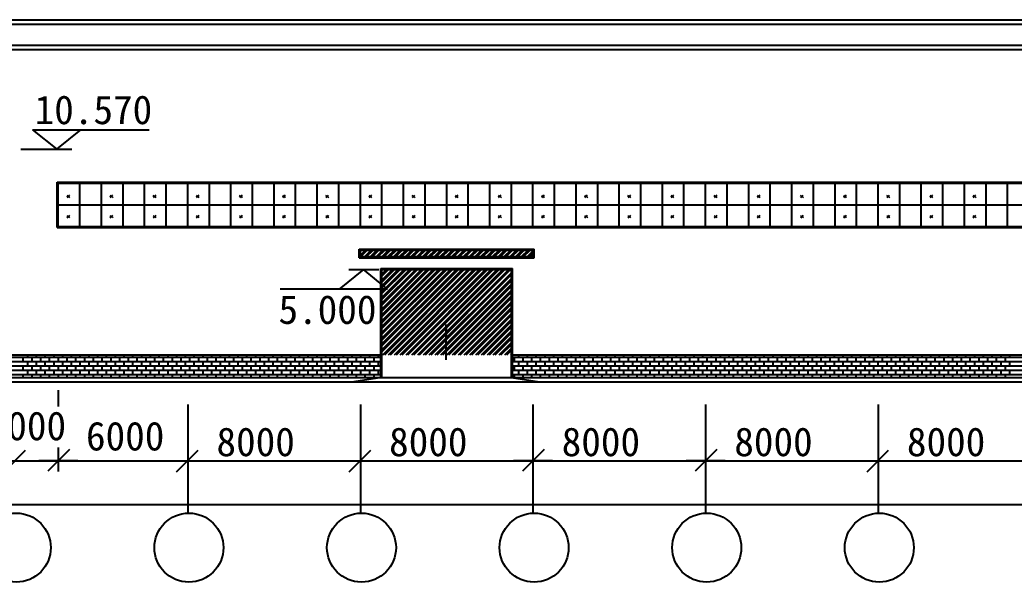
# Model space of a CAD drawing. Header units: metres. Extents: x -5946 to 118859, y -33883 to 106048.
# Drawn here: x 29425 to 75506, y 76381 to 102456 of the extents above; entities that cross this region are included whole.
import ezdxf

# ---------------------------------------------------------------- set-up
doc = ezdxf.new("R2010")
doc.units = ezdxf.units.M
for name, color, linetype in [('JC', 7, 'Continuous'), ('Z', 7, 'Continuous'), ('ZQ', 7, 'Continuous')]:
    doc.layers.add(name, color=color, linetype=linetype)

# ---------------------------------------------------------------- blocks, each defined once
blk = doc.blocks.new('_DIMX')
blk.add_line((-64.76, 0), (64.76, 0))
at = {"color": 6}
blk.add_lwpolyline([(-36.86, -36.86), (34.63, 34.63)], dxfattribs=at)

msp = doc.modelspace()

# ---------------------------------------------------------------- hatches: boundary and pattern name
at = {"layer": 'JC'}
h = msp.add_hatch(dxfattribs=at)
h.set_pattern_fill('ANSI32', scale=20)
h.paths.add_polyline_path([(53205.85, 91476.14), (53205.85, 91776.14), (45205.85, 91776.14), (45205.85, 91476.14)])
h = msp.add_hatch(dxfattribs=at)
h.set_pattern_fill('ANSI32', scale=20)
h.paths.add_polyline_path([(52205.85, 90876.14), (46205.85, 90876.14), (46205.85, 86926.14), (52205.85, 86926.14)])

# ---------------------------------------------------------------- linework, layer by layer
for p, q in [((30013.35, 97362.25), (35412.3, 97362.25)), ((30013.35, 97362.25), (31133.76, 96454.27)), ((31133.76, 96454.27), (32256.58, 97362.25)), ((45345.17, 90872.8), (44222.34, 89964.82)), ((46465.58, 89964.82), (45345.17, 90872.8)), ((46465.58, 89964.82), (41486.63, 89964.82)), ((31205.85, 85276.14), (31205.85, 84524.72)), ((37205.85, 84614.59), (37205.85, 81511.68)), ((37205.85, 84614.59), (37205.85, 81511.68)), ((45205.85, 84614.59), (45205.85, 81511.68)), ((45205.85, 84614.59), (45205.85, 81511.68)), ((53205.85, 84614.59), (53205.85, 81511.68)), ((53205.85, 84614.59), (53205.85, 81511.68)), ((61205.85, 84614.59), (61205.85, 81511.68)), ((61205.85, 84614.59), (61205.85, 81511.68)), ((69205.85, 84614.59), (69205.85, 81511.68)), ((69205.85, 84614.59), (69205.85, 81511.68)), ((31205.85, 82623.43), (31205.85, 81511.68)), ((31205.85, 82583.71), (31205.85, 81511.68)), ((29205.85, 82011.68), (31205.85, 82011.68)), ((31207.25, 82011.68), (31208.65, 82011.68)), ((31207.25, 82011.68), (37204.45, 82011.68)), ((37205.85, 81611.68), (37205.85, 79583.83)), ((37207.25, 82011.68), (45204.45, 82011.68)), ((45205.85, 81611.68), (45205.85, 79583.83)), ((45207.25, 82011.68), (53204.45, 82011.68)), ((53205.85, 81611.68), (53205.85, 79583.83)), ((53207.25, 82011.68), (61204.45, 82011.68)), ((61205.85, 81611.68), (61205.85, 79583.83)), ((61207.25, 82011.68), (69204.45, 82011.68)), ((69205.85, 81611.68), (69205.85, 79583.83)), ((69207.25, 82011.68), (77204.45, 82011.68)), ((5207.25, 79983.83), (117190, 79983.83))]:
    msp.add_line(p, q)
for centre in [(29258.68, 77980.61), (37258.68, 77980.61), (45258.68, 77980.61), (53258.68, 77980.61), (61258.68, 77980.61), (69258.68, 77980.61)]:
    msp.add_circle(centre, 1600)
for p, q in [((13085.85, 102456.14), (117188.34, 102456.14)), ((13085.85, 102256.14), (117191.3, 102256.14)), ((4895.85, 101076.14), (117186.15, 101076.14)), ((13085.85, 101276.14), (117190.45, 101276.14)), ((31205.85, 92876.14), (31205.85, 94876.14)), ((32205.85, 92876.14), (32205.85, 94876.14)), ((33205.85, 92876.14), (33205.85, 94876.14)), ((34205.85, 92876.14), (34205.85, 94876.14)), ((35205.85, 92876.14), (35205.85, 94876.14)), ((36205.85, 92876.14), (36205.85, 94876.14)), ((37205.85, 92876.14), (37205.85, 94876.14)), ((38205.85, 92876.14), (38205.85, 94876.14)), ((39205.85, 92876.14), (39205.85, 94876.14)), ((40205.85, 92876.14), (40205.85, 94876.14)), ((41205.85, 92876.14), (41205.85, 94876.14)), ((42205.85, 92876.14), (42205.85, 94876.14)), ((43205.85, 92876.14), (43205.85, 94876.14)), ((44205.85, 92876.14), (44205.85, 94876.14)), ((45205.85, 92876.14), (45205.85, 94876.14)), ((46205.85, 92876.14), (46205.85, 94876.14)), ((47205.85, 92876.14), (47205.85, 94876.14)), ((48205.85, 92876.14), (48205.85, 94876.14)), ((49205.85, 92876.14), (49205.85, 94876.14)), ((50205.85, 92876.14), (50205.85, 94876.14)), ((51205.85, 92876.14), (51205.85, 94876.14)), ((52205.85, 92876.14), (52205.85, 94876.14)), ((53205.85, 92876.14), (53205.85, 94876.14)), ((54205.85, 92876.14), (54205.85, 94876.14)), ((55205.85, 92876.14), (55205.85, 94876.14)), ((56205.85, 92876.14), (56205.85, 94876.14)), ((57205.85, 92876.14), (57205.85, 94876.14)), ((58205.85, 92876.14), (58205.85, 94876.14)), ((59205.85, 92876.14), (59205.85, 94876.14)), ((60205.85, 92876.14), (60205.85, 94876.14)), ((61205.85, 92876.14), (61205.85, 94876.14)), ((62205.85, 92876.14), (62205.85, 94876.14)), ((63205.85, 92876.14), (63205.85, 94876.14)), ((64205.85, 92876.14), (64205.85, 94876.14)), ((65205.85, 92876.14), (65205.85, 94876.14)), ((66205.85, 92876.14), (66205.85, 94876.14)), ((67205.85, 92876.14), (67205.85, 94876.14)), ((68205.85, 92876.14), (68205.85, 94876.14)), ((69205.85, 92876.14), (69205.85, 94876.14)), ((70205.85, 92876.14), (70205.85, 94876.14)), ((71205.85, 92876.14), (71205.85, 94876.14)), ((72205.85, 92876.14), (72205.85, 94876.14)), ((73205.85, 92876.14), (73205.85, 94876.14)), ((74205.85, 92876.14), (74205.85, 94876.14)), ((75205.85, 92876.14), (75205.85, 94876.14)), ((31615.85, 94211.14), (31735.85, 94331.14)), ((31615.85, 94271.14), (31655.85, 94321.14)), ((31695.85, 94221.14), (31735.85, 94271.14)), ((33615.85, 94211.14), (33735.85, 94331.14)), ((33615.85, 94271.14), (33655.85, 94321.14)), ((33695.85, 94221.14), (33735.85, 94271.14)), ((35615.85, 94211.14), (35735.85, 94331.14)), ((35615.85, 94271.14), (35655.85, 94321.14)), ((35695.85, 94221.14), (35735.85, 94271.14)), ((37615.85, 94211.14), (37735.85, 94331.14)), ((37615.85, 94271.14), (37655.85, 94321.14)), ((37695.85, 94221.14), (37735.85, 94271.14)), ((39615.85, 94211.14), (39735.85, 94331.14)), ((39615.85, 94271.14), (39655.85, 94321.14)), ((39695.85, 94221.14), (39735.85, 94271.14)), ((41615.85, 94211.14), (41735.85, 94331.14)), ((41615.85, 94271.14), (41655.85, 94321.14)), ((41695.85, 94221.14), (41735.85, 94271.14)), ((43615.85, 94211.14), (43735.85, 94331.14)), ((43615.85, 94271.14), (43655.85, 94321.14)), ((43695.85, 94221.14), (43735.85, 94271.14)), ((45615.85, 94211.14), (45735.85, 94331.14)), ((45615.85, 94271.14), (45655.85, 94321.14)), ((45695.85, 94221.14), (45735.85, 94271.14)), ((47615.85, 94211.14), (47735.85, 94331.14)), ((47615.85, 94271.14), (47655.85, 94321.14)), ((47695.85, 94221.14), (47735.85, 94271.14)), ((49615.85, 94211.14), (49735.85, 94331.14)), ((49615.85, 94271.14), (49655.85, 94321.14)), ((49695.85, 94221.14), (49735.85, 94271.14)), ((51615.85, 94211.14), (51735.85, 94331.14)), ((51615.85, 94271.14), (51655.85, 94321.14)), ((51695.85, 94221.14), (51735.85, 94271.14)), ((53615.85, 94211.14), (53735.85, 94331.14)), ((53615.85, 94271.14), (53655.85, 94321.14)), ((53695.85, 94221.14), (53735.85, 94271.14)), ((55615.85, 94211.14), (55735.85, 94331.14)), ((55615.85, 94271.14), (55655.85, 94321.14)), ((55695.85, 94221.14), (55735.85, 94271.14)), ((57615.85, 94211.14), (57735.85, 94331.14)), ((57615.85, 94271.14), (57655.85, 94321.14)), ((57695.85, 94221.14), (57735.85, 94271.14)), ((59615.85, 94211.14), (59735.85, 94331.14)), ((59615.85, 94271.14), (59655.85, 94321.14)), ((59695.85, 94221.14), (59735.85, 94271.14)), ((61615.85, 94211.14), (61735.85, 94331.14)), ((61615.85, 94271.14), (61655.85, 94321.14)), ((61695.85, 94221.14), (61735.85, 94271.14)), ((63615.85, 94211.14), (63735.85, 94331.14)), ((63615.85, 94271.14), (63655.85, 94321.14)), ((63695.85, 94221.14), (63735.85, 94271.14)), ((65615.85, 94211.14), (65735.85, 94331.14)), ((65615.85, 94271.14), (65655.85, 94321.14)), ((65695.85, 94221.14), (65735.85, 94271.14)), ((67615.85, 94211.14), (67735.85, 94331.14)), ((67615.85, 94271.14), (67655.85, 94321.14)), ((67695.85, 94221.14), (67735.85, 94271.14)), ((69615.85, 94211.14), (69735.85, 94331.14)), ((69615.85, 94271.14), (69655.85, 94321.14)), ((69695.85, 94221.14), (69735.85, 94271.14)), ((71615.85, 94211.14), (71735.85, 94331.14)), ((71615.85, 94271.14), (71655.85, 94321.14)), ((71695.85, 94221.14), (71735.85, 94271.14)), ((73615.85, 94211.14), (73735.85, 94331.14)), ((73615.85, 94271.14), (73655.85, 94321.14)), ((73695.85, 94221.14), (73735.85, 94271.14)), ((31615.85, 93281.14), (31735.85, 93401.14)), ((31615.85, 93341.14), (31655.85, 93391.14)), ((31695.85, 93291.14), (31735.85, 93341.14)), ((33615.85, 93281.14), (33735.85, 93401.14)), ((33615.85, 93341.14), (33655.85, 93391.14)), ((33695.85, 93291.14), (33735.85, 93341.14)), ((35615.85, 93281.14), (35735.85, 93401.14)), ((35615.85, 93341.14), (35655.85, 93391.14)), ((35695.85, 93291.14), (35735.85, 93341.14)), ((37615.85, 93281.14), (37735.85, 93401.14)), ((37615.85, 93341.14), (37655.85, 93391.14)), ((37695.85, 93291.14), (37735.85, 93341.14)), ((39615.85, 93281.14), (39735.85, 93401.14)), ((39615.85, 93341.14), (39655.85, 93391.14)), ((39695.85, 93291.14), (39735.85, 93341.14)), ((41615.85, 93281.14), (41735.85, 93401.14)), ((41615.85, 93341.14), (41655.85, 93391.14)), ((41695.85, 93291.14), (41735.85, 93341.14)), ((43615.85, 93281.14), (43735.85, 93401.14)), ((43615.85, 93341.14), (43655.85, 93391.14)), ((43695.85, 93291.14), (43735.85, 93341.14)), ((45615.85, 93281.14), (45735.85, 93401.14)), ((45615.85, 93341.14), (45655.85, 93391.14)), ((45695.85, 93291.14), (45735.85, 93341.14)), ((47615.85, 93281.14), (47735.85, 93401.14)), ((47615.85, 93341.14), (47655.85, 93391.14)), ((47695.85, 93291.14), (47735.85, 93341.14)), ((49615.85, 93281.14), (49735.85, 93401.14)), ((49615.85, 93341.14), (49655.85, 93391.14)), ((49695.85, 93291.14), (49735.85, 93341.14)), ((51615.85, 93281.14), (51735.85, 93401.14)), ((51615.85, 93341.14), (51655.85, 93391.14)), ((51695.85, 93291.14), (51735.85, 93341.14)), ((53615.85, 93281.14), (53735.85, 93401.14)), ((53615.85, 93341.14), (53655.85, 93391.14)), ((53695.85, 93291.14), (53735.85, 93341.14)), ((55615.85, 93281.14), (55735.85, 93401.14)), ((55615.85, 93341.14), (55655.85, 93391.14)), ((55695.85, 93291.14), (55735.85, 93341.14)), ((57615.85, 93281.14), (57735.85, 93401.14)), ((57615.85, 93341.14), (57655.85, 93391.14)), ((57695.85, 93291.14), (57735.85, 93341.14)), ((59615.85, 93281.14), (59735.85, 93401.14)), ((59615.85, 93341.14), (59655.85, 93391.14)), ((59695.85, 93291.14), (59735.85, 93341.14)), ((61615.85, 93281.14), (61735.85, 93401.14)), ((61615.85, 93341.14), (61655.85, 93391.14)), ((61695.85, 93291.14), (61735.85, 93341.14)), ((63615.85, 93281.14), (63735.85, 93401.14)), ((63615.85, 93341.14), (63655.85, 93391.14)), ((63695.85, 93291.14), (63735.85, 93341.14)), ((65615.85, 93281.14), (65735.85, 93401.14)), ((65615.85, 93341.14), (65655.85, 93391.14)), ((65695.85, 93291.14), (65735.85, 93341.14)), ((67615.85, 93281.14), (67735.85, 93401.14)), ((67615.85, 93341.14), (67655.85, 93391.14)), ((67695.85, 93291.14), (67735.85, 93341.14)), ((69615.85, 93281.14), (69735.85, 93401.14)), ((69615.85, 93341.14), (69655.85, 93391.14)), ((69695.85, 93291.14), (69735.85, 93341.14)), ((71615.85, 93281.14), (71735.85, 93401.14)), ((71615.85, 93341.14), (71655.85, 93391.14)), ((71695.85, 93291.14), (71735.85, 93341.14)), ((73615.85, 93281.14), (73735.85, 93401.14)), ((73615.85, 93341.14), (73655.85, 93391.14)), ((73695.85, 93291.14), (73735.85, 93341.14)), ((45155.85, 91426.14), (45155.85, 91826.14)), ((45155.85, 91826.14), (53255.85, 91826.14)), ((45155.85, 91826.14), (45205.85, 91776.14)), ((45205.85, 91476.14), (45205.85, 91776.14)), ((45205.85, 91776.14), (53205.85, 91776.14)), ((53255.85, 91826.14), (53205.85, 91776.14)), ((53205.85, 91476.14), (53205.85, 91776.14)), ((53255.85, 91426.14), (53255.85, 91826.14)), ((45155.85, 91426.14), (45205.85, 91476.14)), ((45155.85, 91426.14), (53255.85, 91426.14)), ((45205.85, 91476.14), (53205.85, 91476.14)), ((53255.85, 91426.14), (53205.85, 91476.14)), ((46155.85, 85876.14), (46155.85, 90926.14)), ((46155.85, 90926.14), (52255.85, 90926.14)), ((46205.85, 90876.14), (46155.85, 90926.14)), ((46205.85, 85876.14), (46205.85, 90876.14)), ((46205.85, 90876.14), (52205.85, 90876.14)), ((52205.85, 90876.14), (52255.85, 90926.14)), ((52205.85, 85876.14), (52205.85, 90876.14)), ((52255.85, 85876.14), (52255.85, 90926.14)), ((49175.85, 86691.64), (49175.85, 88331.64)), ((46205.85, 85876.14), (44905.85, 85676.14)), ((46205.85, 85876.14), (52205.85, 85876.14)), ((52205.85, 85876.14), (53505.85, 85676.14))]:
    msp.add_line(p, q, dxfattribs=at)
msp.add_lwpolyline([(49175.85, 88331.64), (49175.85, 87761.64)], dxfattribs=at)
at = {"layer": 'Z'}
for p, q in [((31155.85, 94926.14), (31205.85, 94876.14)), ((31205.85, 92876.14), (31155.85, 92826.14)), ((5205.85, 86818.69), (46155.85, 86818.69)), ((29584.83, 86615.49), (29584.83, 86818.69)), ((29788.03, 86818.69), (29788.03, 86926.14)), ((29991.23, 86615.49), (29991.23, 86818.69)), ((30194.43, 86818.69), (30194.43, 86926.14)), ((30397.63, 86615.49), (30397.63, 86818.69)), ((30600.83, 86818.69), (30600.83, 86926.14)), ((30804.03, 86615.49), (30804.03, 86818.69)), ((31007.23, 86818.69), (31007.23, 86926.14)), ((31210.43, 86615.49), (31210.43, 86818.69)), ((31413.63, 86818.69), (31413.63, 86926.14)), ((31616.83, 86615.49), (31616.83, 86818.69)), ((31820.03, 86818.69), (31820.03, 86926.14)), ((32023.23, 86615.49), (32023.23, 86818.69)), ((32226.43, 86818.69), (32226.43, 86926.14)), ((32429.63, 86615.49), (32429.63, 86818.69)), ((32632.83, 86818.69), (32632.83, 86926.14)), ((32836.03, 86615.49), (32836.03, 86818.69)), ((33039.23, 86818.69), (33039.23, 86926.14)), ((33242.43, 86615.49), (33242.43, 86818.69)), ((33445.63, 86818.69), (33445.63, 86926.14)), ((33648.83, 86615.49), (33648.83, 86818.69)), ((33852.03, 86818.69), (33852.03, 86926.14)), ((34055.23, 86615.49), (34055.23, 86818.69)), ((34258.43, 86818.69), (34258.43, 86926.14)), ((34461.63, 86615.49), (34461.63, 86818.69)), ((34664.83, 86818.69), (34664.83, 86926.14)), ((34868.03, 86615.49), (34868.03, 86818.69)), ((35071.23, 86818.69), (35071.23, 86926.14)), ((35274.43, 86615.49), (35274.43, 86818.69)), ((35477.63, 86818.69), (35477.63, 86926.14)), ((35680.83, 86615.49), (35680.83, 86818.69)), ((35884.03, 86818.69), (35884.03, 86926.14)), ((36087.23, 86615.49), (36087.23, 86818.69)), ((36290.43, 86818.69), (36290.43, 86926.14)), ((36493.63, 86615.49), (36493.63, 86818.69)), ((36696.83, 86818.69), (36696.83, 86926.14)), ((36900.03, 86615.49), (36900.03, 86818.69)), ((37103.23, 86818.69), (37103.23, 86926.14)), ((37306.43, 86615.49), (37306.43, 86818.69)), ((37509.63, 86818.69), (37509.63, 86926.14)), ((37712.83, 86615.49), (37712.83, 86818.69)), ((37916.03, 86818.69), (37916.03, 86926.14)), ((38119.23, 86615.49), (38119.23, 86818.69)), ((38322.43, 86818.69), (38322.43, 86926.14)), ((38525.63, 86615.49), (38525.63, 86818.69)), ((38728.83, 86818.69), (38728.83, 86926.14)), ((38932.03, 86615.49), (38932.03, 86818.69)), ((39135.23, 86818.69), (39135.23, 86926.14)), ((39338.43, 86615.49), (39338.43, 86818.69)), ((39541.63, 86818.69), (39541.63, 86926.14)), ((39744.83, 86615.49), (39744.83, 86818.69)), ((39948.03, 86818.69), (39948.03, 86926.14)), ((40151.23, 86615.49), (40151.23, 86818.69)), ((40354.43, 86818.69), (40354.43, 86926.14)), ((40557.63, 86615.49), (40557.63, 86818.69)), ((40760.83, 86818.69), (40760.83, 86926.14)), ((40964.03, 86615.49), (40964.03, 86818.69)), ((41167.23, 86818.69), (41167.23, 86926.14)), ((41370.43, 86615.49), (41370.43, 86818.69)), ((41573.63, 86818.69), (41573.63, 86926.14)), ((41776.83, 86615.49), (41776.83, 86818.69)), ((41980.03, 86818.69), (41980.03, 86926.14)), ((42183.23, 86615.49), (42183.23, 86818.69)), ((42386.43, 86818.69), (42386.43, 86926.14)), ((42589.63, 86615.49), (42589.63, 86818.69)), ((42792.83, 86818.69), (42792.83, 86926.14)), ((42996.03, 86615.49), (42996.03, 86818.69)), ((43199.23, 86818.69), (43199.23, 86926.14)), ((43402.43, 86615.49), (43402.43, 86818.69)), ((43605.63, 86818.69), (43605.63, 86926.14)), ((43808.83, 86615.49), (43808.83, 86818.69)), ((44012.03, 86818.69), (44012.03, 86926.14)), ((44215.23, 86615.49), (44215.23, 86818.69)), ((44418.43, 86818.69), (44418.43, 86926.14)), ((44621.63, 86615.49), (44621.63, 86818.69)), ((44824.83, 86818.69), (44824.83, 86926.14)), ((45028.03, 86615.49), (45028.03, 86818.69)), ((45231.23, 86818.69), (45231.23, 86926.14)), ((45434.43, 86615.49), (45434.43, 86818.69)), ((45637.63, 86818.69), (45637.63, 86926.14)), ((45840.83, 86615.49), (45840.83, 86818.69)), ((46044.03, 86818.69), (46044.03, 86926.14)), ((52255.85, 86818.69), (117189.68, 86818.69)), ((52343.23, 86615.49), (52343.23, 86818.69)), ((52546.43, 86818.69), (52546.43, 86926.14)), ((52749.63, 86615.49), (52749.63, 86818.69)), ((52952.83, 86818.69), (52952.83, 86926.14)), ((53156.03, 86615.49), (53156.03, 86818.69)), ((53359.23, 86818.69), (53359.23, 86926.14)), ((53562.43, 86615.49), (53562.43, 86818.69)), ((53765.63, 86818.69), (53765.63, 86926.14)), ((53968.83, 86615.49), (53968.83, 86818.69)), ((54172.03, 86818.69), (54172.03, 86926.14)), ((54375.23, 86615.49), (54375.23, 86818.69)), ((54578.43, 86818.69), (54578.43, 86926.14)), ((54781.63, 86615.49), (54781.63, 86818.69)), ((54984.83, 86818.69), (54984.83, 86926.14)), ((55188.03, 86615.49), (55188.03, 86818.69)), ((55391.23, 86818.69), (55391.23, 86926.14)), ((55594.43, 86615.49), (55594.43, 86818.69)), ((55797.63, 86818.69), (55797.63, 86926.14)), ((56000.83, 86615.49), (56000.83, 86818.69)), ((56204.03, 86818.69), (56204.03, 86926.14)), ((56407.23, 86615.49), (56407.23, 86818.69)), ((56610.43, 86818.69), (56610.43, 86926.14)), ((56813.63, 86615.49), (56813.63, 86818.69)), ((57016.83, 86818.69), (57016.83, 86926.14)), ((57220.03, 86615.49), (57220.03, 86818.69)), ((57423.23, 86818.69), (57423.23, 86926.14)), ((57626.43, 86615.49), (57626.43, 86818.69)), ((57829.63, 86818.69), (57829.63, 86926.14)), ((58032.83, 86615.49), (58032.83, 86818.69)), ((58236.03, 86818.69), (58236.03, 86926.14)), ((58439.23, 86615.49), (58439.23, 86818.69)), ((58642.43, 86818.69), (58642.43, 86926.14)), ((58845.63, 86615.49), (58845.63, 86818.69)), ((59048.83, 86818.69), (59048.83, 86926.14)), ((59252.03, 86615.49), (59252.03, 86818.69)), ((59455.23, 86818.69), (59455.23, 86926.14)), ((59658.43, 86615.49), (59658.43, 86818.69)), ((59861.63, 86818.69), (59861.63, 86926.14)), ((60064.83, 86615.49), (60064.83, 86818.69)), ((60268.03, 86818.69), (60268.03, 86926.14)), ((60471.23, 86615.49), (60471.23, 86818.69)), ((60674.43, 86818.69), (60674.43, 86926.14)), ((60877.63, 86615.49), (60877.63, 86818.69)), ((61080.83, 86818.69), (61080.83, 86926.14)), ((61284.03, 86615.49), (61284.03, 86818.69)), ((61487.23, 86818.69), (61487.23, 86926.14)), ((61690.43, 86615.49), (61690.43, 86818.69)), ((61893.63, 86818.69), (61893.63, 86926.14)), ((62096.83, 86615.49), (62096.83, 86818.69)), ((62300.03, 86818.69), (62300.03, 86926.14)), ((62503.23, 86615.49), (62503.23, 86818.69)), ((62706.43, 86818.69), (62706.43, 86926.14)), ((62909.63, 86615.49), (62909.63, 86818.69)), ((63112.83, 86818.69), (63112.83, 86926.14)), ((63316.03, 86615.49), (63316.03, 86818.69)), ((63519.23, 86818.69), (63519.23, 86926.14)), ((63722.43, 86615.49), (63722.43, 86818.69)), ((63925.63, 86818.69), (63925.63, 86926.14)), ((64128.83, 86615.49), (64128.83, 86818.69)), ((64332.03, 86818.69), (64332.03, 86926.14)), ((64535.23, 86615.49), (64535.23, 86818.69)), ((64738.43, 86818.69), (64738.43, 86926.14)), ((64941.63, 86615.49), (64941.63, 86818.69)), ((65144.83, 86818.69), (65144.83, 86926.14)), ((65348.03, 86615.49), (65348.03, 86818.69)), ((65551.23, 86818.69), (65551.23, 86926.14)), ((65754.43, 86615.49), (65754.43, 86818.69)), ((65957.63, 86818.69), (65957.63, 86926.14)), ((66160.83, 86615.49), (66160.83, 86818.69)), ((66364.03, 86818.69), (66364.03, 86926.14)), ((66567.23, 86615.49), (66567.23, 86818.69)), ((66770.43, 86818.69), (66770.43, 86926.14)), ((66973.63, 86615.49), (66973.63, 86818.69)), ((67176.83, 86818.69), (67176.83, 86926.14)), ((67380.03, 86615.49), (67380.03, 86818.69)), ((67583.23, 86818.69), (67583.23, 86926.14)), ((67786.43, 86615.49), (67786.43, 86818.69)), ((67989.63, 86818.69), (67989.63, 86926.14)), ((68192.83, 86615.49), (68192.83, 86818.69)), ((68396.03, 86818.69), (68396.03, 86926.14)), ((68599.23, 86615.49), (68599.23, 86818.69)), ((68802.43, 86818.69), (68802.43, 86926.14)), ((69005.63, 86615.49), (69005.63, 86818.69)), ((69208.83, 86818.69), (69208.83, 86926.14)), ((69412.03, 86615.49), (69412.03, 86818.69)), ((69615.23, 86818.69), (69615.23, 86926.14)), ((69818.43, 86615.49), (69818.43, 86818.69)), ((70021.63, 86818.69), (70021.63, 86926.14)), ((70224.83, 86615.49), (70224.83, 86818.69)), ((70428.03, 86818.69), (70428.03, 86926.14)), ((70631.23, 86615.49), (70631.23, 86818.69)), ((70834.43, 86818.69), (70834.43, 86926.14)), ((71037.63, 86615.49), (71037.63, 86818.69)), ((71240.83, 86818.69), (71240.83, 86926.14)), ((71444.03, 86615.49), (71444.03, 86818.69)), ((71647.23, 86818.69), (71647.23, 86926.14)), ((71850.43, 86615.49), (71850.43, 86818.69)), ((72053.63, 86818.69), (72053.63, 86926.14)), ((72256.83, 86615.49), (72256.83, 86818.69)), ((72460.03, 86818.69), (72460.03, 86926.14)), ((72663.23, 86615.49), (72663.23, 86818.69)), ((72866.43, 86818.69), (72866.43, 86926.14)), ((73069.63, 86615.49), (73069.63, 86818.69)), ((73272.83, 86818.69), (73272.83, 86926.14)), ((73476.03, 86615.49), (73476.03, 86818.69)), ((73679.23, 86818.69), (73679.23, 86926.14)), ((73882.43, 86615.49), (73882.43, 86818.69)), ((74085.63, 86818.69), (74085.63, 86926.14)), ((74288.83, 86615.49), (74288.83, 86818.69)), ((74492.03, 86818.69), (74492.03, 86926.14)), ((74695.23, 86615.49), (74695.23, 86818.69)), ((74898.43, 86818.69), (74898.43, 86926.14)), ((75101.63, 86615.49), (75101.63, 86818.69)), ((75304.83, 86818.69), (75304.83, 86926.14)), ((5205.85, 86615.49), (46155.85, 86615.49)), ((5205.85, 86412.29), (46155.85, 86412.29)), ((5205.85, 86209.09), (46155.85, 86209.09)), ((29584.83, 86209.09), (29584.83, 86412.29)), ((29788.03, 86412.29), (29788.03, 86615.49)), ((29788.03, 86005.89), (29788.03, 86209.09)), ((29991.23, 86209.09), (29991.23, 86412.29)), ((30194.43, 86412.29), (30194.43, 86615.49)), ((30194.43, 86005.89), (30194.43, 86209.09)), ((30397.63, 86209.09), (30397.63, 86412.29)), ((30600.83, 86412.29), (30600.83, 86615.49)), ((30600.83, 86005.89), (30600.83, 86209.09)), ((30804.03, 86209.09), (30804.03, 86412.29)), ((31007.23, 86412.29), (31007.23, 86615.49)), ((31007.23, 86005.89), (31007.23, 86209.09)), ((31210.43, 86209.09), (31210.43, 86412.29)), ((31413.63, 86412.29), (31413.63, 86615.49)), ((31413.63, 86005.89), (31413.63, 86209.09)), ((31616.83, 86209.09), (31616.83, 86412.29)), ((31820.03, 86412.29), (31820.03, 86615.49)), ((31820.03, 86005.89), (31820.03, 86209.09)), ((32023.23, 86209.09), (32023.23, 86412.29)), ((32226.43, 86412.29), (32226.43, 86615.49)), ((32226.43, 86005.89), (32226.43, 86209.09)), ((32429.63, 86209.09), (32429.63, 86412.29)), ((32632.83, 86412.29), (32632.83, 86615.49)), ((32632.83, 86005.89), (32632.83, 86209.09)), ((32836.03, 86209.09), (32836.03, 86412.29)), ((33039.23, 86412.29), (33039.23, 86615.49)), ((33039.23, 86005.89), (33039.23, 86209.09)), ((33242.43, 86209.09), (33242.43, 86412.29)), ((33445.63, 86412.29), (33445.63, 86615.49)), ((33445.63, 86005.89), (33445.63, 86209.09)), ((33648.83, 86209.09), (33648.83, 86412.29)), ((33852.03, 86412.29), (33852.03, 86615.49)), ((33852.03, 86005.89), (33852.03, 86209.09)), ((34055.23, 86209.09), (34055.23, 86412.29)), ((34258.43, 86412.29), (34258.43, 86615.49)), ((34258.43, 86005.89), (34258.43, 86209.09)), ((34461.63, 86209.09), (34461.63, 86412.29)), ((34664.83, 86412.29), (34664.83, 86615.49)), ((34664.83, 86005.89), (34664.83, 86209.09)), ((34868.03, 86209.09), (34868.03, 86412.29)), ((35071.23, 86412.29), (35071.23, 86615.49)), ((35071.23, 86005.89), (35071.23, 86209.09)), ((35274.43, 86209.09), (35274.43, 86412.29)), ((35477.63, 86412.29), (35477.63, 86615.49)), ((35477.63, 86005.89), (35477.63, 86209.09)), ((35680.83, 86209.09), (35680.83, 86412.29)), ((35884.03, 86412.29), (35884.03, 86615.49)), ((35884.03, 86005.89), (35884.03, 86209.09)), ((36087.23, 86209.09), (36087.23, 86412.29)), ((36290.43, 86412.29), (36290.43, 86615.49)), ((36290.43, 86005.89), (36290.43, 86209.09)), ((36493.63, 86209.09), (36493.63, 86412.29)), ((36696.83, 86412.29), (36696.83, 86615.49)), ((36696.83, 86005.89), (36696.83, 86209.09)), ((36900.03, 86209.09), (36900.03, 86412.29)), ((37103.23, 86412.29), (37103.23, 86615.49)), ((37103.23, 86005.89), (37103.23, 86209.09)), ((37306.43, 86209.09), (37306.43, 86412.29)), ((37509.63, 86412.29), (37509.63, 86615.49)), ((37509.63, 86005.89), (37509.63, 86209.09)), ((37712.83, 86209.09), (37712.83, 86412.29)), ((37916.03, 86412.29), (37916.03, 86615.49)), ((37916.03, 86005.89), (37916.03, 86209.09)), ((38119.23, 86209.09), (38119.23, 86412.29)), ((38322.43, 86412.29), (38322.43, 86615.49)), ((38322.43, 86005.89), (38322.43, 86209.09)), ((38525.63, 86209.09), (38525.63, 86412.29)), ((38728.83, 86412.29), (38728.83, 86615.49)), ((38728.83, 86005.89), (38728.83, 86209.09)), ((38932.03, 86209.09), (38932.03, 86412.29)), ((39135.23, 86412.29), (39135.23, 86615.49)), ((39135.23, 86005.89), (39135.23, 86209.09)), ((39338.43, 86209.09), (39338.43, 86412.29)), ((39541.63, 86412.29), (39541.63, 86615.49)), ((39541.63, 86005.89), (39541.63, 86209.09)), ((39744.83, 86209.09), (39744.83, 86412.29)), ((39948.03, 86412.29), (39948.03, 86615.49)), ((39948.03, 86005.89), (39948.03, 86209.09)), ((40151.23, 86209.09), (40151.23, 86412.29)), ((40354.43, 86412.29), (40354.43, 86615.49)), ((40354.43, 86005.89), (40354.43, 86209.09)), ((40557.63, 86209.09), (40557.63, 86412.29)), ((40760.83, 86412.29), (40760.83, 86615.49)), ((40760.83, 86005.89), (40760.83, 86209.09)), ((40964.03, 86209.09), (40964.03, 86412.29)), ((41167.23, 86412.29), (41167.23, 86615.49)), ((41167.23, 86005.89), (41167.23, 86209.09)), ((41370.43, 86209.09), (41370.43, 86412.29)), ((41573.63, 86412.29), (41573.63, 86615.49)), ((41573.63, 86005.89), (41573.63, 86209.09)), ((41776.83, 86209.09), (41776.83, 86412.29)), ((41980.03, 86412.29), (41980.03, 86615.49)), ((41980.03, 86005.89), (41980.03, 86209.09)), ((42183.23, 86209.09), (42183.23, 86412.29)), ((42386.43, 86412.29), (42386.43, 86615.49)), ((42386.43, 86005.89), (42386.43, 86209.09)), ((42589.63, 86209.09), (42589.63, 86412.29)), ((42792.83, 86412.29), (42792.83, 86615.49)), ((42792.83, 86005.89), (42792.83, 86209.09)), ((42996.03, 86209.09), (42996.03, 86412.29)), ((43199.23, 86412.29), (43199.23, 86615.49)), ((43199.23, 86005.89), (43199.23, 86209.09)), ((43402.43, 86209.09), (43402.43, 86412.29)), ((43605.63, 86412.29), (43605.63, 86615.49)), ((43605.63, 86005.89), (43605.63, 86209.09)), ((43808.83, 86209.09), (43808.83, 86412.29)), ((44012.03, 86412.29), (44012.03, 86615.49)), ((44012.03, 86005.89), (44012.03, 86209.09)), ((44215.23, 86209.09), (44215.23, 86412.29)), ((44418.43, 86412.29), (44418.43, 86615.49)), ((44418.43, 86005.89), (44418.43, 86209.09)), ((44621.63, 86209.09), (44621.63, 86412.29)), ((44824.83, 86412.29), (44824.83, 86615.49)), ((44824.83, 86005.89), (44824.83, 86209.09)), ((45028.03, 86209.09), (45028.03, 86412.29)), ((45231.23, 86412.29), (45231.23, 86615.49)), ((45231.23, 86005.89), (45231.23, 86209.09)), ((45434.43, 86209.09), (45434.43, 86412.29)), ((45637.63, 86412.29), (45637.63, 86615.49)), ((45637.63, 86005.89), (45637.63, 86209.09)), ((45840.83, 86209.09), (45840.83, 86412.29)), ((46044.03, 86412.29), (46044.03, 86615.49)), ((46044.03, 86005.89), (46044.03, 86209.09)), ((52255.85, 86615.49), (117181.17, 86615.49)), ((52255.85, 86412.29), (117176.98, 86412.29)), ((52255.85, 86209.09), (117186.67, 86209.09)), ((52343.23, 86209.09), (52343.23, 86412.29)), ((52546.43, 86412.29), (52546.43, 86615.49)), ((52546.43, 86005.89), (52546.43, 86209.09)), ((52749.63, 86209.09), (52749.63, 86412.29)), ((52952.83, 86412.29), (52952.83, 86615.49)), ((52952.83, 86005.89), (52952.83, 86209.09)), ((53156.03, 86209.09), (53156.03, 86412.29)), ((53359.23, 86412.29), (53359.23, 86615.49)), ((53359.23, 86005.89), (53359.23, 86209.09)), ((53562.43, 86209.09), (53562.43, 86412.29)), ((53765.63, 86412.29), (53765.63, 86615.49)), ((53765.63, 86005.89), (53765.63, 86209.09)), ((53968.83, 86209.09), (53968.83, 86412.29)), ((54172.03, 86412.29), (54172.03, 86615.49)), ((54172.03, 86005.89), (54172.03, 86209.09)), ((54375.23, 86209.09), (54375.23, 86412.29)), ((54578.43, 86412.29), (54578.43, 86615.49)), ((54578.43, 86005.89), (54578.43, 86209.09)), ((54781.63, 86209.09), (54781.63, 86412.29)), ((54984.83, 86412.29), (54984.83, 86615.49)), ((54984.83, 86005.89), (54984.83, 86209.09)), ((55188.03, 86209.09), (55188.03, 86412.29)), ((55391.23, 86412.29), (55391.23, 86615.49)), ((55391.23, 86005.89), (55391.23, 86209.09)), ((55594.43, 86209.09), (55594.43, 86412.29)), ((55797.63, 86412.29), (55797.63, 86615.49)), ((55797.63, 86005.89), (55797.63, 86209.09)), ((56000.83, 86209.09), (56000.83, 86412.29)), ((56204.03, 86412.29), (56204.03, 86615.49)), ((56204.03, 86005.89), (56204.03, 86209.09)), ((56407.23, 86209.09), (56407.23, 86412.29)), ((56610.43, 86412.29), (56610.43, 86615.49)), ((56610.43, 86005.89), (56610.43, 86209.09)), ((56813.63, 86209.09), (56813.63, 86412.29)), ((57016.83, 86412.29), (57016.83, 86615.49)), ((57016.83, 86005.89), (57016.83, 86209.09)), ((57220.03, 86209.09), (57220.03, 86412.29)), ((57423.23, 86412.29), (57423.23, 86615.49)), ((57423.23, 86005.89), (57423.23, 86209.09)), ((57626.43, 86209.09), (57626.43, 86412.29)), ((57829.63, 86412.29), (57829.63, 86615.49)), ((57829.63, 86005.89), (57829.63, 86209.09)), ((58032.83, 86209.09), (58032.83, 86412.29)), ((58236.03, 86412.29), (58236.03, 86615.49)), ((58236.03, 86005.89), (58236.03, 86209.09)), ((58439.23, 86209.09), (58439.23, 86412.29)), ((58642.43, 86412.29), (58642.43, 86615.49)), ((58642.43, 86005.89), (58642.43, 86209.09)), ((58845.63, 86209.09), (58845.63, 86412.29)), ((59048.83, 86412.29), (59048.83, 86615.49)), ((59048.83, 86005.89), (59048.83, 86209.09)), ((59252.03, 86209.09), (59252.03, 86412.29)), ((59455.23, 86412.29), (59455.23, 86615.49)), ((59455.23, 86005.89), (59455.23, 86209.09)), ((59658.43, 86209.09), (59658.43, 86412.29)), ((59861.63, 86412.29), (59861.63, 86615.49)), ((59861.63, 86005.89), (59861.63, 86209.09)), ((60064.83, 86209.09), (60064.83, 86412.29)), ((60268.03, 86412.29), (60268.03, 86615.49)), ((60268.03, 86005.89), (60268.03, 86209.09)), ((60471.23, 86209.09), (60471.23, 86412.29)), ((60674.43, 86412.29), (60674.43, 86615.49)), ((60674.43, 86005.89), (60674.43, 86209.09)), ((60877.63, 86209.09), (60877.63, 86412.29)), ((61080.83, 86412.29), (61080.83, 86615.49)), ((61080.83, 86005.89), (61080.83, 86209.09)), ((61284.03, 86209.09), (61284.03, 86412.29)), ((61487.23, 86412.29), (61487.23, 86615.49)), ((61487.23, 86005.89), (61487.23, 86209.09)), ((61690.43, 86209.09), (61690.43, 86412.29)), ((61893.63, 86412.29), (61893.63, 86615.49)), ((61893.63, 86005.89), (61893.63, 86209.09)), ((62096.83, 86209.09), (62096.83, 86412.29)), ((62300.03, 86412.29), (62300.03, 86615.49)), ((62300.03, 86005.89), (62300.03, 86209.09)), ((62503.23, 86209.09), (62503.23, 86412.29)), ((62706.43, 86412.29), (62706.43, 86615.49)), ((62706.43, 86005.89), (62706.43, 86209.09)), ((62909.63, 86209.09), (62909.63, 86412.29)), ((63112.83, 86412.29), (63112.83, 86615.49)), ((63112.83, 86005.89), (63112.83, 86209.09)), ((63316.03, 86209.09), (63316.03, 86412.29)), ((63519.23, 86412.29), (63519.23, 86615.49)), ((63519.23, 86005.89), (63519.23, 86209.09)), ((63722.43, 86209.09), (63722.43, 86412.29)), ((63925.63, 86412.29), (63925.63, 86615.49)), ((63925.63, 86005.89), (63925.63, 86209.09)), ((64128.83, 86209.09), (64128.83, 86412.29)), ((64332.03, 86412.29), (64332.03, 86615.49)), ((64332.03, 86005.89), (64332.03, 86209.09)), ((64535.23, 86209.09), (64535.23, 86412.29)), ((64738.43, 86412.29), (64738.43, 86615.49)), ((64738.43, 86005.89), (64738.43, 86209.09)), ((64941.63, 86209.09), (64941.63, 86412.29)), ((65144.83, 86412.29), (65144.83, 86615.49)), ((65144.83, 86005.89), (65144.83, 86209.09)), ((65348.03, 86209.09), (65348.03, 86412.29)), ((65551.23, 86412.29), (65551.23, 86615.49)), ((65551.23, 86005.89), (65551.23, 86209.09)), ((65754.43, 86209.09), (65754.43, 86412.29)), ((65957.63, 86412.29), (65957.63, 86615.49)), ((65957.63, 86005.89), (65957.63, 86209.09)), ((66160.83, 86209.09), (66160.83, 86412.29)), ((66364.03, 86412.29), (66364.03, 86615.49)), ((66364.03, 86005.89), (66364.03, 86209.09)), ((66567.23, 86209.09), (66567.23, 86412.29)), ((66770.43, 86412.29), (66770.43, 86615.49)), ((66770.43, 86005.89), (66770.43, 86209.09)), ((66973.63, 86209.09), (66973.63, 86412.29)), ((67176.83, 86412.29), (67176.83, 86615.49)), ((67176.83, 86005.89), (67176.83, 86209.09)), ((67380.03, 86209.09), (67380.03, 86412.29)), ((67583.23, 86412.29), (67583.23, 86615.49)), ((67583.23, 86005.89), (67583.23, 86209.09)), ((67786.43, 86209.09), (67786.43, 86412.29)), ((67989.63, 86412.29), (67989.63, 86615.49)), ((67989.63, 86005.89), (67989.63, 86209.09)), ((68192.83, 86209.09), (68192.83, 86412.29)), ((68396.03, 86412.29), (68396.03, 86615.49)), ((68396.03, 86005.89), (68396.03, 86209.09)), ((68599.23, 86209.09), (68599.23, 86412.29)), ((68802.43, 86412.29), (68802.43, 86615.49)), ((68802.43, 86005.89), (68802.43, 86209.09)), ((69005.63, 86209.09), (69005.63, 86412.29)), ((69208.83, 86412.29), (69208.83, 86615.49)), ((69208.83, 86005.89), (69208.83, 86209.09)), ((69412.03, 86209.09), (69412.03, 86412.29)), ((69615.23, 86412.29), (69615.23, 86615.49)), ((69615.23, 86005.89), (69615.23, 86209.09)), ((69818.43, 86209.09), (69818.43, 86412.29)), ((70021.63, 86412.29), (70021.63, 86615.49)), ((70021.63, 86005.89), (70021.63, 86209.09)), ((70224.83, 86209.09), (70224.83, 86412.29)), ((70428.03, 86412.29), (70428.03, 86615.49)), ((70428.03, 86005.89), (70428.03, 86209.09)), ((70631.23, 86209.09), (70631.23, 86412.29)), ((70834.43, 86412.29), (70834.43, 86615.49)), ((70834.43, 86005.89), (70834.43, 86209.09)), ((71037.63, 86209.09), (71037.63, 86412.29)), ((71240.83, 86412.29), (71240.83, 86615.49)), ((71240.83, 86005.89), (71240.83, 86209.09)), ((71444.03, 86209.09), (71444.03, 86412.29)), ((71647.23, 86412.29), (71647.23, 86615.49)), ((71647.23, 86005.89), (71647.23, 86209.09)), ((71850.43, 86209.09), (71850.43, 86412.29)), ((72053.63, 86412.29), (72053.63, 86615.49)), ((72053.63, 86005.89), (72053.63, 86209.09)), ((72256.83, 86209.09), (72256.83, 86412.29)), ((72460.03, 86412.29), (72460.03, 86615.49)), ((72460.03, 86005.89), (72460.03, 86209.09)), ((72663.23, 86209.09), (72663.23, 86412.29)), ((72866.43, 86412.29), (72866.43, 86615.49)), ((72866.43, 86005.89), (72866.43, 86209.09)), ((73069.63, 86209.09), (73069.63, 86412.29)), ((73272.83, 86412.29), (73272.83, 86615.49)), ((73272.83, 86005.89), (73272.83, 86209.09)), ((73476.03, 86209.09), (73476.03, 86412.29)), ((73679.23, 86412.29), (73679.23, 86615.49)), ((73679.23, 86005.89), (73679.23, 86209.09)), ((73882.43, 86209.09), (73882.43, 86412.29)), ((74085.63, 86412.29), (74085.63, 86615.49)), ((74085.63, 86005.89), (74085.63, 86209.09)), ((74288.83, 86209.09), (74288.83, 86412.29)), ((74492.03, 86412.29), (74492.03, 86615.49)), ((74492.03, 86005.89), (74492.03, 86209.09)), ((74695.23, 86209.09), (74695.23, 86412.29)), ((74898.43, 86412.29), (74898.43, 86615.49)), ((74898.43, 86005.89), (74898.43, 86209.09)), ((75101.63, 86209.09), (75101.63, 86412.29)), ((75304.83, 86412.29), (75304.83, 86615.49)), ((75304.83, 86005.89), (75304.83, 86209.09)), ((5205.85, 86005.89), (46155.85, 86005.89)), ((29584.83, 85876.14), (29584.83, 86005.89)), ((29991.23, 85876.14), (29991.23, 86005.89)), ((30397.63, 85876.14), (30397.63, 86005.89)), ((30804.03, 85876.14), (30804.03, 86005.89)), ((31210.43, 85876.14), (31210.43, 86005.89)), ((31616.83, 85876.14), (31616.83, 86005.89)), ((32023.23, 85876.14), (32023.23, 86005.89)), ((32429.63, 85876.14), (32429.63, 86005.89)), ((32836.03, 85876.14), (32836.03, 86005.89)), ((33242.43, 85876.14), (33242.43, 86005.89)), ((33648.83, 85876.14), (33648.83, 86005.89)), ((34055.23, 85876.14), (34055.23, 86005.89)), ((34461.63, 85876.14), (34461.63, 86005.89)), ((34868.03, 85876.14), (34868.03, 86005.89)), ((35274.43, 85876.14), (35274.43, 86005.89)), ((35680.83, 85876.14), (35680.83, 86005.89)), ((36087.23, 85876.14), (36087.23, 86005.89)), ((36493.63, 85876.14), (36493.63, 86005.89)), ((36900.03, 85876.14), (36900.03, 86005.89)), ((37306.43, 85876.14), (37306.43, 86005.89)), ((37712.83, 85876.14), (37712.83, 86005.89)), ((38119.23, 85876.14), (38119.23, 86005.89)), ((38525.63, 85876.14), (38525.63, 86005.89)), ((38932.03, 85876.14), (38932.03, 86005.89)), ((39338.43, 85876.14), (39338.43, 86005.89)), ((39744.83, 85876.14), (39744.83, 86005.89)), ((40151.23, 85876.14), (40151.23, 86005.89)), ((40557.63, 85876.14), (40557.63, 86005.89)), ((40964.03, 85876.14), (40964.03, 86005.89)), ((41370.43, 85876.14), (41370.43, 86005.89)), ((41776.83, 85876.14), (41776.83, 86005.89)), ((42183.23, 85876.14), (42183.23, 86005.89)), ((42589.63, 85876.14), (42589.63, 86005.89)), ((42996.03, 85876.14), (42996.03, 86005.89)), ((43402.43, 85876.14), (43402.43, 86005.89)), ((43808.83, 85876.14), (43808.83, 86005.89)), ((44215.23, 85876.14), (44215.23, 86005.89)), ((44621.63, 85876.14), (44621.63, 86005.89)), ((45028.03, 85876.14), (45028.03, 86005.89)), ((45434.43, 85876.14), (45434.43, 86005.89)), ((45840.83, 85876.14), (45840.83, 86005.89)), ((52255.85, 86005.89), (117190.55, 86005.89)), ((52343.23, 85876.14), (52343.23, 86005.89)), ((52749.63, 85876.14), (52749.63, 86005.89)), ((53156.03, 85876.14), (53156.03, 86005.89)), ((53562.43, 85876.14), (53562.43, 86005.89)), ((53968.83, 85876.14), (53968.83, 86005.89)), ((54375.23, 85876.14), (54375.23, 86005.89)), ((54781.63, 85876.14), (54781.63, 86005.89)), ((55188.03, 85876.14), (55188.03, 86005.89)), ((55594.43, 85876.14), (55594.43, 86005.89)), ((56000.83, 85876.14), (56000.83, 86005.89)), ((56407.23, 85876.14), (56407.23, 86005.89)), ((56813.63, 85876.14), (56813.63, 86005.89)), ((57220.03, 85876.14), (57220.03, 86005.89)), ((57626.43, 85876.14), (57626.43, 86005.89)), ((58032.83, 85876.14), (58032.83, 86005.89)), ((58439.23, 85876.14), (58439.23, 86005.89)), ((58845.63, 85876.14), (58845.63, 86005.89)), ((59252.03, 85876.14), (59252.03, 86005.89)), ((59658.43, 85876.14), (59658.43, 86005.89)), ((60064.83, 85876.14), (60064.83, 86005.89)), ((60471.23, 85876.14), (60471.23, 86005.89)), ((60877.63, 85876.14), (60877.63, 86005.89)), ((61284.03, 85876.14), (61284.03, 86005.89)), ((61690.43, 85876.14), (61690.43, 86005.89)), ((62096.83, 85876.14), (62096.83, 86005.89)), ((62503.23, 85876.14), (62503.23, 86005.89)), ((62909.63, 85876.14), (62909.63, 86005.89)), ((63316.03, 85876.14), (63316.03, 86005.89)), ((63722.43, 85876.14), (63722.43, 86005.89)), ((64128.83, 85876.14), (64128.83, 86005.89)), ((64535.23, 85876.14), (64535.23, 86005.89)), ((64941.63, 85876.14), (64941.63, 86005.89)), ((65348.03, 85876.14), (65348.03, 86005.89)), ((65754.43, 85876.14), (65754.43, 86005.89)), ((66160.83, 85876.14), (66160.83, 86005.89)), ((66567.23, 85876.14), (66567.23, 86005.89)), ((66973.63, 85876.14), (66973.63, 86005.89)), ((67380.03, 85876.14), (67380.03, 86005.89)), ((67786.43, 85876.14), (67786.43, 86005.89)), ((68192.83, 85876.14), (68192.83, 86005.89)), ((68599.23, 85876.14), (68599.23, 86005.89)), ((69005.63, 85876.14), (69005.63, 86005.89)), ((69412.03, 85876.14), (69412.03, 86005.89)), ((69818.43, 85876.14), (69818.43, 86005.89)), ((70224.83, 85876.14), (70224.83, 86005.89)), ((70631.23, 85876.14), (70631.23, 86005.89)), ((71037.63, 85876.14), (71037.63, 86005.89)), ((71444.03, 85876.14), (71444.03, 86005.89)), ((71850.43, 85876.14), (71850.43, 86005.89)), ((72256.83, 85876.14), (72256.83, 86005.89)), ((72663.23, 85876.14), (72663.23, 86005.89)), ((73069.63, 85876.14), (73069.63, 86005.89)), ((73476.03, 85876.14), (73476.03, 86005.89)), ((73882.43, 85876.14), (73882.43, 86005.89)), ((74288.83, 85876.14), (74288.83, 86005.89)), ((74695.23, 85876.14), (74695.23, 86005.89)), ((75101.63, 85876.14), (75101.63, 86005.89))]:
    msp.add_line(p, q, dxfattribs=at)
at = {"layer": 'ZQ'}
for p, q in [((31831.9, 96446.14), (29468.51, 96446.14)), ((31155.85, 92826.14), (31155.85, 94926.14)), ((31155.85, 94926.14), (117190.37, 94926.14)), ((31205.85, 94876.14), (117191.04, 94876.14)), ((31205.85, 93876.14), (117190.84, 93876.14)), ((31155.85, 92826.14), (117179.54, 92826.14)), ((31205.85, 92876.14), (117192.93, 92876.14)), ((44677.94, 90876.14), (46054.94, 90876.14)), ((4695.85, 86926.14), (46205.85, 86926.14)), ((52205.85, 86926.14), (108255.85, 86926.14)), ((4670.85, 85876.14), (108255.85, 85876.14)), ((2555.85, 85676.14), (117194.16, 85676.14))]:
    msp.add_line(p, q, dxfattribs=at)

# ---------------------------------------------------------------- block references
at = {"xscale": 14, "yscale": 14, "zscale": 14}
for p in [(29205.85, 82011.68), (37205.85, 82011.68), (45205.85, 82011.68), (69205.85, 82011.68)]:
    msp.add_blockref('_DIMX', p, dxfattribs=at)
at = {"xscale": 14, "yscale": 14, "zscale": 14, "rotation": 180}
for p in [(31205.85, 82011.68), (53205.85, 82011.68), (61205.85, 82011.68)]:
    msp.add_blockref('_DIMX', p, dxfattribs=at)

# ---------------------------------------------------------------- texts
for s, p in [('10.570', (30108.77, 97620.07)), ('5.000', (41411.57, 88354.93)), ('2000', (27934.92, 82960.83)), ('6000', (32488.41, 82487.27)), ('8000', (38537.06, 82222.08)), ('8000', (46537.06, 82222.08)), ('8000', (54537.06, 82222.08)), ('8000', (62537.06, 82222.08)), ('8000', (70537.06, 82222.08))]:
    msp.add_text(s, height=1335).set_placement(p)

doc.saveas('drawing.dxf')
